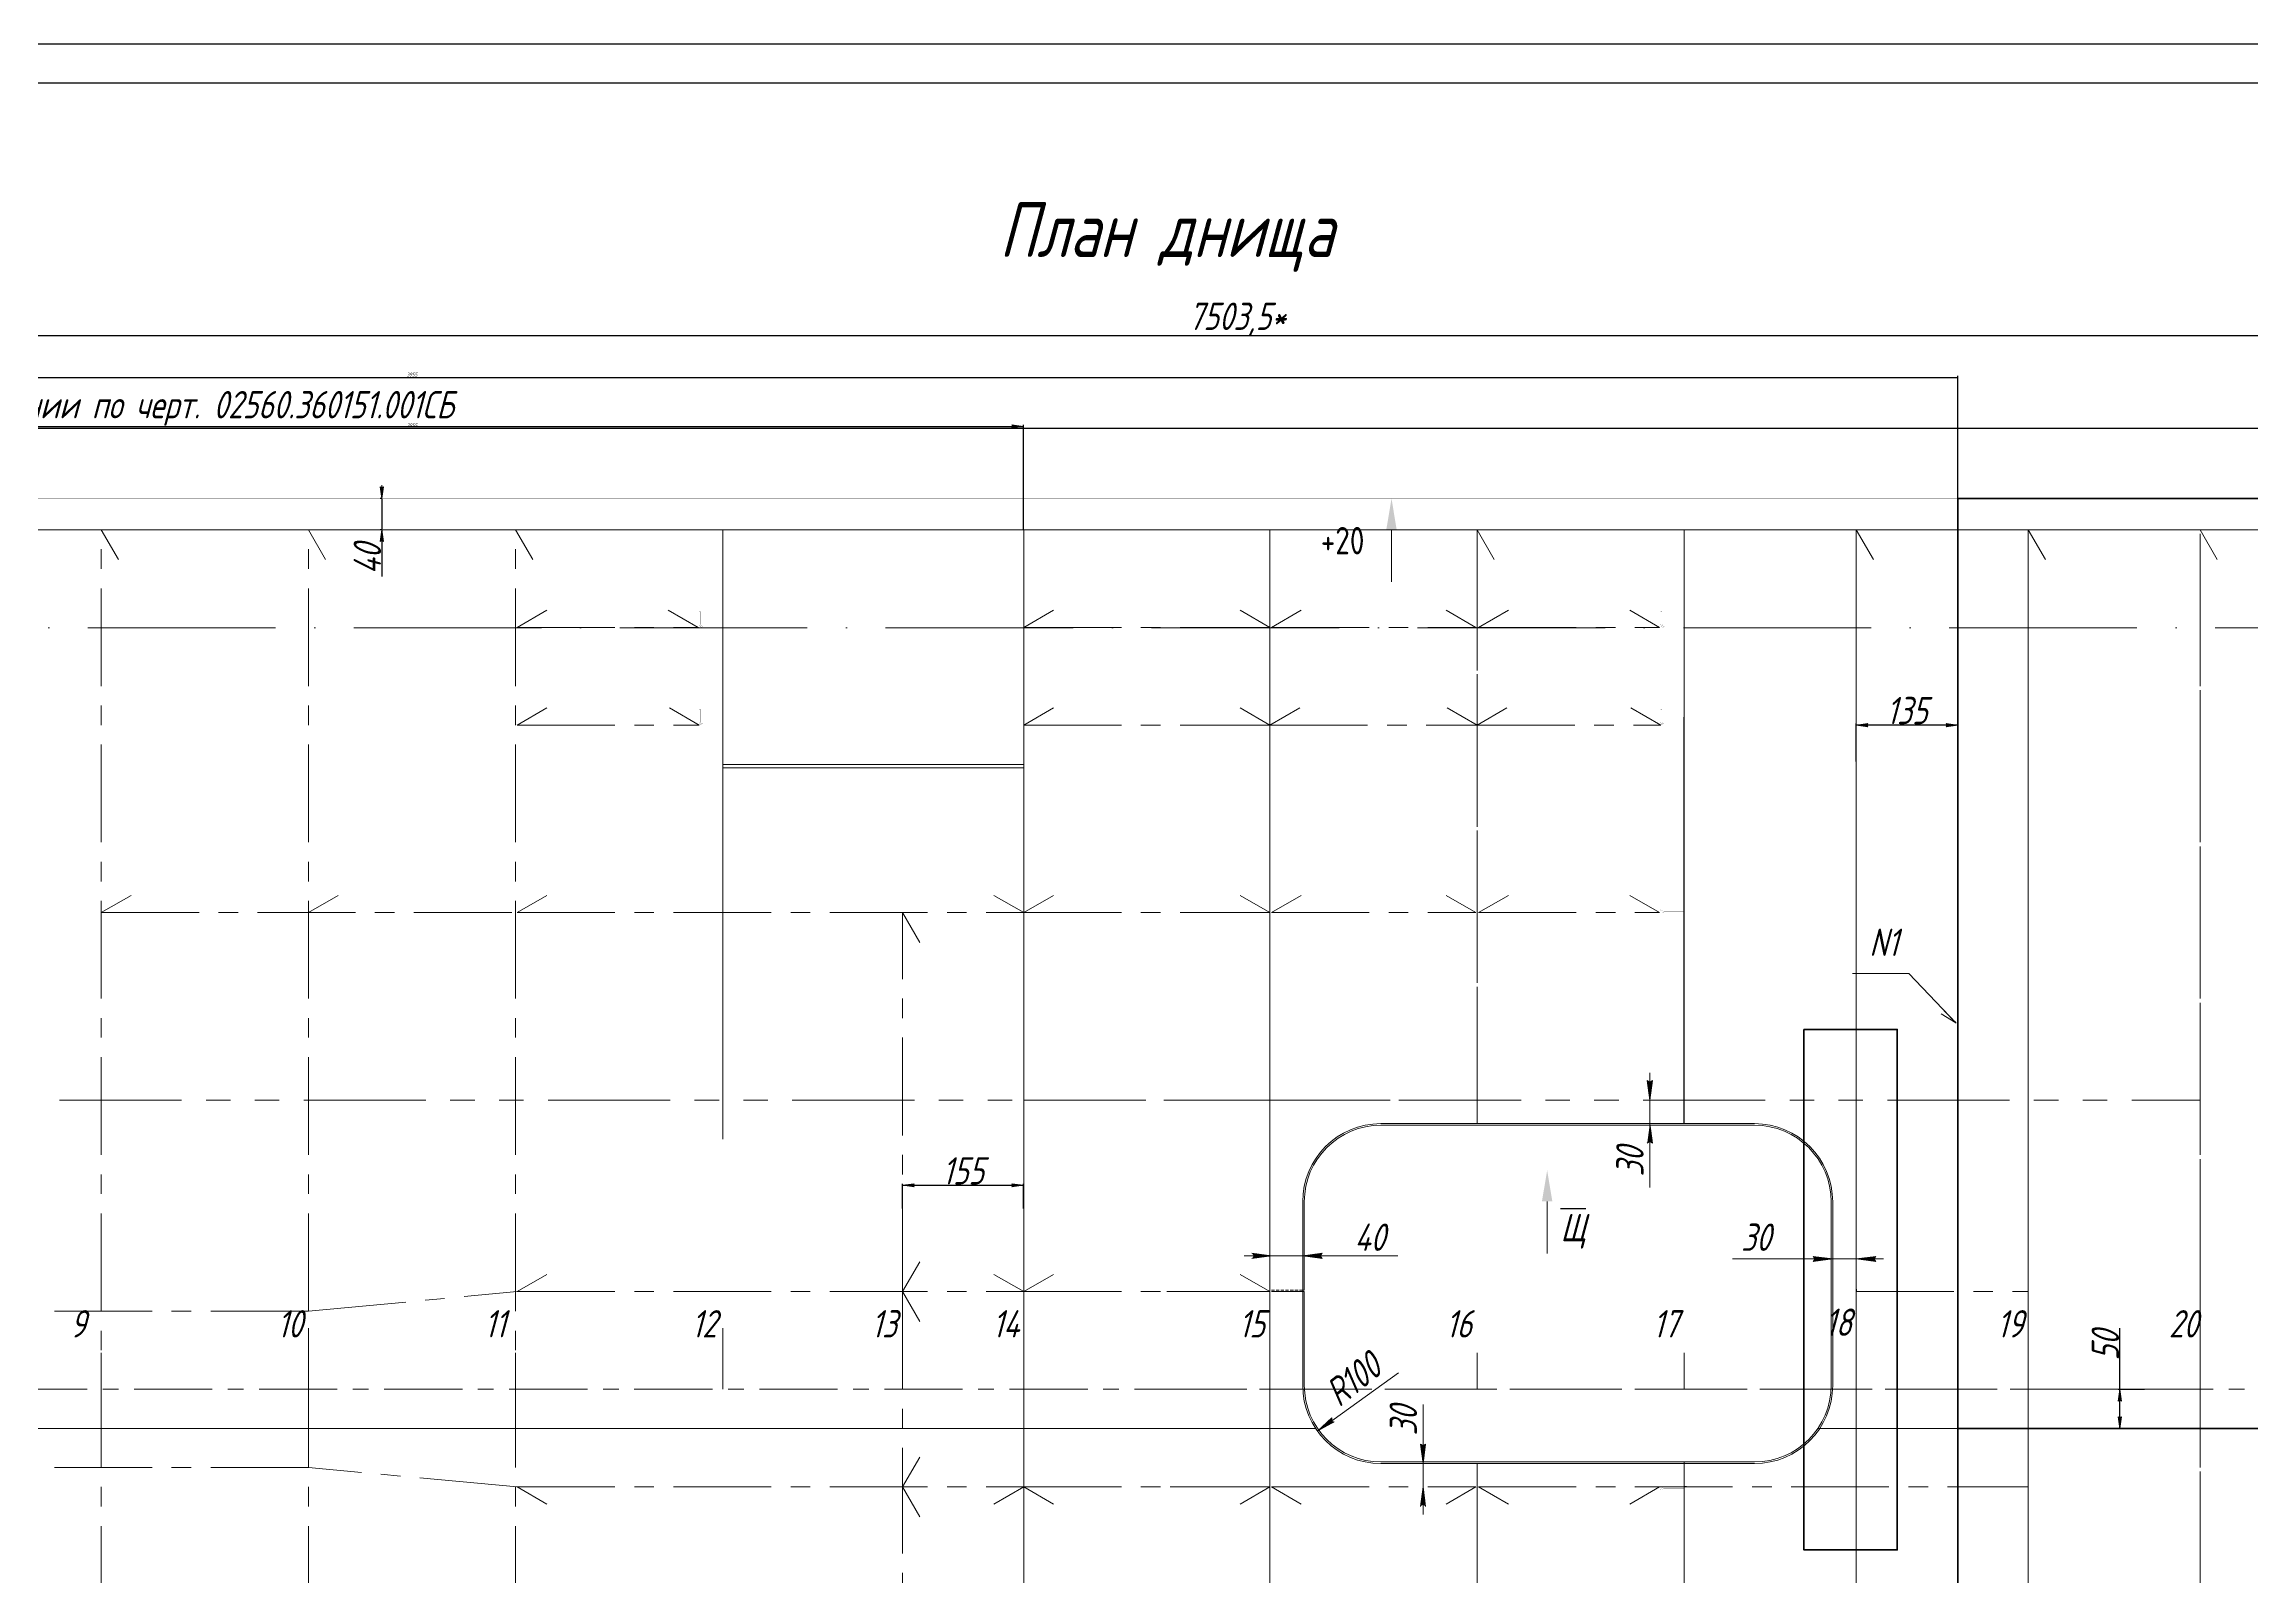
# Model space of a CAD drawing. Header units: millimetres. Extents: x 77380 to 135900, y -10260 to 17301.
# Drawn here: x 85086 to 87910, y 2113 to 4074 of the extents above; entities that cross this region are included whole.
import ezdxf

# ---------------------------------------------------------------- set-up
doc = ezdxf.new("R2010")
doc.units = ezdxf.units.MM
for name, pattern in [('K5LT32768', [0]), ('K5LT32776', [0]), ('K5LT32780', [0]), ('K5LT32781', [0]), ('K5LT32785', [200, 125, -25, 25, -25]), ('K5LT32791', [0]), ('K5LT32793', [340.2, 240, -50, 0.2, -50]), ('K5LT32805', [160, 100, -20, 20, -20]), ('K5LT32813', [312.5, 156.25, -31.25, 31.25, -31.25, 31.25, -31.25]), ('K5LT32814', [200, 125, -25, 25, -25]), ('K5LT32815', [312.5, 156.25, -31.25, 31.25, -31.25, 31.25, -31.25]), ('K5LT32831', [0]), ('K5LT32835', [0]), ('K5LT_DASHED', [6, 4, -2]), ('K5LT_THIN', [0])]:
    doc.linetypes.add(name, pattern=pattern)
doc.layers.add('4001', color=7, linetype='Continuous')
doc.styles.add('KDIMTEXTSTYLE', font='GOST_AU.SHX', dxfattribs={"width": 0.96, "oblique": 15, "height": 5})
doc.styles.add('KTEXTSTYLE', font='GOST_AU.SHX', dxfattribs={"width": 0.96, "height": 5})
doc.dimstyles.new('KDIMSTYLE (1.00)', dxfattribs={"dimtxt": 5, "dimasz": 1, "dimexe": 2, "dimexo": 0, "dimgap": 1, "dimtad": 1, "dimtxsty": 'KDIMTEXTSTYLE', "dimsah": 1, "dimcen": 0, "dimdle": 1, "dimadec": 0, "dimazin": 0, "dimtfac": 0.667, "dimtmove": 0, "dimatfit": 3, "dimfxl": 1, "dimtvp": 1, "dimtolj": 1, "dimtzin": 0, "dimarcsym": 0})

# ---------------------------------------------------------------- blocks, each defined once
blk = doc.blocks.new('KDIMARROW_01')
blk.add_hatch(color=0).paths.add_polyline_path([(0, 0), (-15, 2), (-13.5, 0), (-15, -2)])
at = {"color": 0, "linetype": 'K5LT_THIN', "lineweight": 18}
for p, q in [((-13.5, 0), (-15, 2)), ((-15, 2), (0, 0)), ((0, 0), (-15, -2)), ((-15, -2), (-13.5, 0))]:
    blk.add_line(p, q, dxfattribs=at)
at = {"layer": '4001', "color": 0, "linetype": 'K5LT_THIN', "lineweight": 18}
blk.add_line((0, 0), (-1, 0), dxfattribs=at)
blk = doc.blocks.new('D81')
at = {"color": 0, "lineweight": -2}
for p, q in [((86184.2, 2584.5), (86184.2, 2616)), ((86185.2, 2614), (86338.2, 2614)), ((86339.2, 2584.5), (86339.2, 2616))]:
    blk.add_line(p, q, dxfattribs=at)
at = {"layer": 'Defpoints', "color": 0, "lineweight": 100}
for p in [(86339.2, 2614), (86184.2, 2584.5), (86339.2, 2584.5)]:
    blk.add_point(p, dxfattribs=at)
at = {"color": 0, "lineweight": -2, "rotation": 180}
blk.add_blockref('KDIMARROW_01', (86184.2, 2614), dxfattribs=at)
at = {"color": 0, "lineweight": -2}
blk.add_blockref('KDIMARROW_01', (86339.2, 2614), dxfattribs=at)
at = {"color": 7, "insert": (86261.7, 2632.5), "char_height": 5, "attachment_point": 5, "style": 'KDIMTEXTSTYLE'}
blk.add_mtext('\\A1;\\H35.0;\\W0.965;\\Q15;\\H35.0;\\W0.965;\\Q15;\\Q15;155', dxfattribs=at)
blk = doc.blocks.new('D88')
at = {"color": 0, "lineweight": -2}
for p, q in [((82852.7, 3492.9), (82852.7, 3703.6)), ((82853.7, 3701.6), (90355.2, 3701.6)), ((90356.2, 3492.9), (90356.2, 3703.6))]:
    blk.add_line(p, q, dxfattribs=at)
at = {"layer": 'Defpoints', "color": 0, "lineweight": 100}
for p in [(90356.2, 3701.6), (82852.7, 3492.9), (90356.2, 3492.9)]:
    blk.add_point(p, dxfattribs=at)
at = {"color": 0, "lineweight": -2, "rotation": 180}
blk.add_blockref('KDIMARROW_01', (82852.7, 3701.6), dxfattribs=at)
at = {"color": 0, "lineweight": -2}
blk.add_blockref('KDIMARROW_01', (90356.2, 3701.6), dxfattribs=at)
at = {"color": 7, "insert": (86612.2, 3722), "char_height": 5, "attachment_point": 5, "style": 'KDIMTEXTSTYLE'}
blk.add_mtext('\\A1;\\H35.0;\\W0.965;\\Q15;\\Q15;7503,5*\\H35.0;\\W0.965;\\Q15;', dxfattribs=at)
blk = doc.blocks.new('KDIMARROW_02')
blk.add_hatch(color=0).paths.add_polyline_path([(13.5, 0), (15, 2), (0, 0), (15, -2)])
at = {"color": 0, "linetype": 'K5LT_THIN', "lineweight": 18}
for p, q in [((15, 2), (0, 0)), ((0, 0), (15, -2)), ((0, 0), (17, 0)), ((13.5, 0), (15, 2)), ((15, -2), (13.5, 0))]:
    blk.add_line(p, q, dxfattribs=at)
at = {"layer": '4001', "color": 0, "linetype": 'K5LT_THIN', "lineweight": 18}
blk.add_line((0, 0), (-1, 0), dxfattribs=at)
blk = doc.blocks.new('D120')
at = {"color": 0, "lineweight": -2}
for p, q in [((85518.1, 3492.9), (85516.1, 3492.9)), ((85518.1, 3491.9), (85518.1, 3453.9)), ((85518.1, 3452.9), (85516.1, 3452.9)), ((85518.1, 3452.9), (85518.1, 3392.9))]:
    blk.add_line(p, q, dxfattribs=at)
at = {"layer": 'Defpoints', "color": 0, "lineweight": 100}
for p in [(85518.1, 3492.9), (85518.1, 3452.9), (85518.1, 3452.9)]:
    blk.add_point(p, dxfattribs=at)
at = {"color": 0, "lineweight": -2}
for p, rotation in [((85518.1, 3492.9), 90), ((85518.1, 3452.9), 270)]:
    blk.add_blockref('KDIMARROW_02', p, dxfattribs=dict(at, rotation=rotation))
at = {"color": 7, "insert": (85499.6, 3415.3), "char_height": 5, "attachment_point": 5, "rotation": 90, "style": 'KDIMTEXTSTYLE'}
blk.add_mtext('\\A1;\\H35.0;\\W0.965;\\Q15;\\H35.0;\\W0.965;\\Q15;\\Q15;40', dxfattribs=at)
blk = doc.blocks.new('D133')
at = {"color": 0, "lineweight": -2}
for p, q in [((83854.2, 3452.9), (83854.2, 3587.2)), ((86339.2, 3452.9), (86339.2, 3587.2)), ((83855.2, 3585.2), (86338.2, 3585.2))]:
    blk.add_line(p, q, dxfattribs=at)
at = {"layer": 'Defpoints', "color": 0, "lineweight": 100}
for p in [(86339.2, 3585.2), (83854.2, 3452.9), (86339.2, 3452.9)]:
    blk.add_point(p, dxfattribs=at)
at = {"color": 0, "lineweight": -2, "rotation": 180}
blk.add_blockref('KDIMARROW_01', (83854.2, 3585.2), dxfattribs=at)
at = {"color": 0, "lineweight": -2}
blk.add_blockref('KDIMARROW_01', (86339.2, 3585.2), dxfattribs=at)
at = {"color": 7, "insert": (85106.2, 3608.2), "char_height": 5, "attachment_point": 5, "style": 'KDIMTEXTSTYLE'}
blk.add_mtext('\\A1;\\H35.0;\\W0.965;\\Q15;\\Q15;Набор в машинном отделении по черт. \\Q15;02560.360151.001СБ\\Q15;\\H35.0;\\W0.965;\\Q15;', dxfattribs=at)
blk = doc.blocks.new('D140')
at = {"color": 0, "lineweight": -2}
for p, q in [((87404.2, 3156.2), (87404.2, 3204.9)), ((87533.2, 3202.9), (87405.2, 3202.9)), ((87534.2, 3165.2), (87534.2, 3204.9))]:
    blk.add_line(p, q, dxfattribs=at)
at = {"layer": 'Defpoints', "color": 0, "lineweight": 100}
for p in [(87404.2, 3202.9), (87534.2, 3165.2), (87404.2, 3156.2)]:
    blk.add_point(p, dxfattribs=at)
at = {"color": 0, "lineweight": -2, "rotation": 180}
blk.add_blockref('KDIMARROW_01', (87404.2, 3202.9), dxfattribs=at)
at = {"color": 0, "lineweight": -2}
blk.add_blockref('KDIMARROW_01', (87534.2, 3202.9), dxfattribs=at)
at = {"color": 7, "insert": (87469.2, 3221.5), "char_height": 5, "attachment_point": 5, "style": 'KDIMTEXTSTYLE'}
blk.add_mtext('\\A1;\\H35.0;\\W0.965;\\Q15;\\Q15;\\H35.0;\\W0.965;\\Q15;\\H35.0;\\W0.965;\\Q15;\\Q15;135\\H35.0;\\W0.965;\\Q15;\\Q15;', dxfattribs=at)
blk = doc.blocks.new('D141')
at = {"color": 0, "lineweight": -2}
for p, q in [((87741.6, 2352.9), (87741.6, 2431.1)), ((87773.2, 2352.9), (87739.6, 2352.9)), ((87741.6, 2303.9), (87741.6, 2351.9)), ((87782.2, 2302.9), (87739.6, 2302.9))]:
    blk.add_line(p, q, dxfattribs=at)
at = {"layer": 'Defpoints', "color": 0, "lineweight": 100}
for p in [(87741.6, 2352.9), (87773.2, 2352.9), (87782.2, 2302.9)]:
    blk.add_point(p, dxfattribs=at)
at = {"color": 0, "lineweight": -2}
for p, rotation in [((87741.6, 2352.9), 90), ((87741.6, 2302.9), 270)]:
    blk.add_blockref('KDIMARROW_01', p, dxfattribs=dict(at, rotation=rotation))
at = {"color": 7, "insert": (87723, 2408.9), "char_height": 5, "attachment_point": 5, "rotation": 90, "style": 'KDIMTEXTSTYLE'}
blk.add_mtext('\\A1;\\H35.0;\\W0.965;\\Q15;\\Q15;\\H35.0;\\W0.965;\\Q15;50\\H35.0;\\W0.965;\\Q15;\\Q15;', dxfattribs=at)
blk = doc.blocks.new('U365')
blk.add_hatch(color=7).paths.add_polyline_path([(89388.3, 18082.9), (89375, 18082.9), (89381.7, 18122.9)])
at = {"color": 7, "linetype": 'K5LT32831', "lineweight": 9}
blk.add_line((89381.7, 18082.9), (89381.7, 18016.4), dxfattribs=at)
blk = doc.blocks.new('U410')
at = {"color": 7, "linetype": 'K5LT_THIN', "lineweight": 18}
for p, q in [((90043.3, 17514.9), (90103.9, 17451.7)), ((90103.9, 17451.7), (90101.2, 17454.6))]:
    blk.add_line(p, q, dxfattribs=at)
at = {"color": 7, "linetype": 'K5LT32835', "lineweight": 18}
for p, q in [((90102.3, 17454.3), (90102.3, 17454.3)), ((90101.9, 17453.9), (90101.9, 17453.8)), ((90102.5, 17453.9), (90101.9, 17453.9)), ((90101.9, 17453.8), (90101.9, 17453.8)), ((90102.6, 17453.8), (90101.9, 17453.8)), ((90102, 17454), (90102, 17453.7)), ((90102.1, 17454), (90102, 17453.7)), ((90102.5, 17454), (90102, 17454)), ((90102.5, 17453.9), (90102, 17453.9)), ((90102.6, 17453.7), (90102, 17453.8)), ((90102.7, 17453.7), (90102, 17453.7)), ((90102.1, 17454.1), (90102.1, 17453.6)), ((90102.4, 17454.1), (90102.1, 17454.1)), ((90102.7, 17453.6), (90102.1, 17453.6)), ((90102.8, 17453.5), (90102.1, 17453.6)), ((90102.2, 17454.2), (90102.2, 17453.5)), ((90102.3, 17454.2), (90102.2, 17453.5)), ((90102.3, 17454.2), (90102.2, 17454.2)), ((90102.4, 17454.1), (90102.2, 17454.1)), ((90102.8, 17453.5), (90102.2, 17453.5)), ((90102.3, 17454.2), (90102.3, 17453.4)), ((90102.8, 17453.4), (90102.3, 17453.4)), ((90102.9, 17453.4), (90102.3, 17453.4)), ((90102.4, 17454.1), (90102.4, 17453.3)), ((90102.4, 17454), (90102.4, 17453.3)), ((90102.9, 17453.3), (90102.4, 17453.3)), ((90102.5, 17453.9), (90102.5, 17453.2)), ((90102.6, 17453.8), (90102.5, 17453.1)), ((90103, 17453.2), (90102.5, 17453.2)), ((90103, 17453.2), (90102.5, 17453.2)), ((90102.6, 17453.7), (90102.6, 17453.1)), ((90103, 17453.1), (90102.6, 17453.1)), ((90103.1, 17453), (90102.6, 17453)), ((90102.7, 17453.7), (90102.7, 17453)), ((90102.7, 17453.6), (90102.7, 17452.9)), ((90103.1, 17453), (90102.7, 17453)), ((90102.8, 17453.5), (90102.8, 17452.9)), ((90103.2, 17452.9), (90102.8, 17452.9)), ((90103.2, 17452.8), (90102.8, 17452.8)), ((90102.9, 17453.4), (90102.9, 17452.8)), ((90102.9, 17453.3), (90102.9, 17452.7)), ((90103.2, 17452.8), (90102.9, 17452.8)), ((90103.3, 17452.7), (90102.9, 17452.7)), ((90103, 17453.2), (90103, 17452.7)), ((90103.1, 17453.1), (90103, 17452.6)), ((90103.3, 17452.6), (90103, 17452.6)), ((90103.1, 17453), (90103.1, 17452.5)), ((90103.4, 17452.6), (90103.1, 17452.6)), ((90103.4, 17452.5), (90103.1, 17452.5)), ((90103.2, 17452.9), (90103.2, 17452.5)), ((90103.2, 17452.8), (90103.2, 17452.4)), ((90103.4, 17452.4), (90103.2, 17452.5)), ((90103.3, 17452.7), (90103.3, 17452.4)), ((90103.5, 17452.4), (90103.3, 17452.4)), ((90103.5, 17452.3), (90103.3, 17452.3)), ((90103.4, 17452.6), (90103.4, 17452.3)), ((90103.4, 17452.5), (90103.4, 17452.2)), ((90103.6, 17452.3), (90103.4, 17452.3)), ((90103.6, 17452.2), (90103.4, 17452.2)), ((90103.5, 17452.4), (90103.5, 17452.2)), ((90103.5, 17452.3), (90103.5, 17452.1)), ((90103.7, 17452.1), (90103.5, 17452.1)), ((90103.6, 17452.2), (90103.6, 17452)), ((90103.7, 17452.1), (90103.6, 17452.1)), ((90103.7, 17452), (90103.6, 17452)), ((90103.7, 17452.1), (90103.7, 17452)), ((90103.7, 17452), (90103.7, 17451.9)), ((90103.8, 17451.9), (90103.7, 17451.9)), ((90103.8, 17451.9), (90103.8, 17451.8)), ((90103.8, 17451.9), (90103.8, 17451.9)), ((90103.9, 17451.8), (90103.8, 17451.8)), ((90103.9, 17451.8), (90103.9, 17451.8)), ((90103.9, 17451.7), (90103.9, 17451.7)), ((90103.9, 17451.7), (90103.9, 17451.7))]:
    blk.add_line(p, q, dxfattribs=at)
at = {"color": 7, "linetype": 'K5LT32835', "const_width": 0.18}
blk.add_lwpolyline([(90101.9, 17453.8), (90103.9, 17451.7), (90102.3, 17454.3)], close=True, dxfattribs=at)
blk = doc.blocks.new('U425')
at = {"layer": '4001', "color": 7, "linetype": 'K5LT_THIN', "lineweight": 18}
for q in [(90084.8, 17463.3), (90088.9, 17467.4)]:
    blk.add_line((90103.7, 17451.9), q, dxfattribs=at)
blk = doc.blocks.new('*D562')
at = {"color": 0, "lineweight": -2}
for p, q in [((87741.6, 2352.9), (87741.6, 2431.1)), ((87773.2, 2352.9), (87739.6, 2352.9)), ((87741.6, 2303.9), (87741.6, 2351.9)), ((87782.2, 2302.9), (87739.6, 2302.9))]:
    blk.add_line(p, q, dxfattribs=at)
at = {"layer": 'Defpoints', "color": 0, "lineweight": 100}
for p in [(87741.6, 2352.9), (87773.2, 2352.9), (87782.2, 2302.9)]:
    blk.add_point(p, dxfattribs=at)
at = {"color": 0, "lineweight": -2}
for p, rotation in [((87741.6, 2352.9), 90), ((87741.6, 2302.9), 270)]:
    blk.add_blockref('KDIMARROW_01', p, dxfattribs=dict(at, rotation=rotation))
at = {"color": 7, "insert": (87723, 2408.9), "char_height": 5, "attachment_point": 5, "rotation": 90, "style": 'KDIMTEXTSTYLE'}
blk.add_mtext('\\A1;\\H35.0;\\W0.965;\\Q15;\\Q15;\\H35.0;\\W0.965;\\Q15;50\\H35.0;\\W0.965;\\Q15;\\Q15;', dxfattribs=at)
blk = doc.blocks.new('*D576')
at = {"color": 0, "lineweight": -2}
for p, q in [((87534.2, 3492.9), (87534.2, 3584.9)), ((87535.2, 3582.9), (89503.2, 3582.9)), ((89504.2, 3492.9), (89504.2, 3584.9))]:
    blk.add_line(p, q, dxfattribs=at)
at = {"color": 0, "lineweight": 100}
for points in [[(87535.2, 3583.1), (87535.2, 3582.8), (87534.2, 3582.9)], [(89503.2, 3583.1), (89503.2, 3582.8), (89504.2, 3582.9)]]:
    blk.add_solid(points, dxfattribs=at)
at = {"layer": 'Defpoints', "color": 0, "lineweight": 100}
for p in [(89504.2, 3582.9), (87534.2, 3492.9), (89504.2, 3492.9)]:
    blk.add_point(p, dxfattribs=at)
at = {"color": 0, "insert": (88519.2, 3586.5), "char_height": 5, "attachment_point": 5, "style": 'KDIMTEXTSTYLE'}
blk.add_mtext('\\A1;1970', dxfattribs=at)
blk = doc.blocks.new('*D577')
at = {"color": 0, "lineweight": -2}
for p, q in [((83579.2, 3492.9), (83579.2, 3649.9)), ((83580.2, 3647.9), (87533.2, 3647.9)), ((87534.2, 3492.9), (87534.2, 3649.9))]:
    blk.add_line(p, q, dxfattribs=at)
at = {"color": 0, "lineweight": 100}
for points in [[(83580.2, 3648), (83580.2, 3647.7), (83579.2, 3647.9)], [(87533.2, 3648), (87533.2, 3647.7), (87534.2, 3647.9)]]:
    blk.add_solid(points, dxfattribs=at)
at = {"layer": 'Defpoints', "color": 0, "lineweight": 100}
for p in [(87534.2, 3647.9), (83579.2, 3492.9), (87534.2, 3492.9)]:
    blk.add_point(p, dxfattribs=at)
at = {"color": 0, "insert": (85556.7, 3651.4), "char_height": 5, "attachment_point": 5, "style": 'KDIMTEXTSTYLE'}
blk.add_mtext('\\A1;3955', dxfattribs=at)
blk = doc.blocks.new('*D578')
at = {"color": 0, "lineweight": -2}
for p, q in [((83579.2, 3492.9), (83579.2, 3584.9)), ((83580.2, 3582.9), (87533.2, 3582.9)), ((87534.2, 3492.9), (87534.2, 3584.9))]:
    blk.add_line(p, q, dxfattribs=at)
at = {"color": 0, "lineweight": 100}
for points in [[(83580.2, 3583.1), (83580.2, 3582.8), (83579.2, 3582.9)], [(87533.2, 3583.1), (87533.2, 3582.8), (87534.2, 3582.9)]]:
    blk.add_solid(points, dxfattribs=at)
at = {"layer": 'Defpoints', "color": 0, "lineweight": 100}
for p in [(87534.2, 3582.9), (83579.2, 3492.9), (87534.2, 3492.9)]:
    blk.add_point(p, dxfattribs=at)
at = {"color": 0, "insert": (85556.7, 3586.5), "char_height": 5, "attachment_point": 5, "style": 'KDIMTEXTSTYLE'}
blk.add_mtext('\\A1;3955', dxfattribs=at)

msp = doc.modelspace()

# ---------------------------------------------------------------- hatches: boundary and pattern name
for points in [[(87140.278, 2722.967), (87143.569, 2747.967), (87140.278, 2745.467), (87136.987, 2747.967)], [(87143.569, 2667.967), (87140.278, 2692.967), (87136.987, 2667.967), (87140.278, 2670.467)], [(86656.231, 2523.672), (86631.231, 2526.964), (86633.731, 2523.672), (86631.231, 2520.381)], [(86656.231, 2523.672), (86631.231, 2526.964), (86633.731, 2523.672), (86631.231, 2520.381)], [(86718.731, 2523.672), (86721.231, 2526.964), (86696.231, 2523.672), (86721.231, 2520.381)], [(87374.231, 2519.734), (87349.231, 2523.025), (87351.731, 2519.734), (87349.231, 2516.443)], [(87374.231, 2519.734), (87349.231, 2523.025), (87351.731, 2519.734), (87349.231, 2516.443)], [(87426.731, 2519.734), (87429.231, 2523.025), (87404.231, 2519.734), (87429.231, 2516.443)], [(86715.29, 2299.212), (86737.458, 2311.23), (86733.502, 2312.426), (86733.593, 2316.558)], [(86850.107, 2257.937), (86853.398, 2282.937), (86850.107, 2280.437), (86846.815, 2282.937)], [(86850.107, 2257.937), (86853.398, 2282.937), (86850.107, 2280.437), (86846.815, 2282.937)], [(86853.398, 2202.937), (86850.107, 2227.937), (86846.815, 2202.937), (86850.107, 2205.437)]]:
    msp.add_hatch(color=7).paths.add_polyline_path(points)

# ---------------------------------------------------------------- linework, layer by layer
for p, q in [((93850.299, 4074.348), (81240.299, 4074.348)), ((87184.231, 2692.937), (87184.231, 3213.181)), ((87404.231, 2480.937), (87404.231, 2477.937)), ((87187.231, 2227.937), (87184.231, 2227.937))]:
    msp.add_line(p, q)
at = {"color": 7, "linetype": 'K5LT32780'}
for p, q in [((93850.299, 4074.348), (85440.299, 4074.348)), ((93800.299, 4024.348), (81440.299, 4024.348))]:
    msp.add_line(p, q, dxfattribs=at)
at = {"color": 7, "linetype": 'K5LT_THIN', "lineweight": 18}
for p, q in [((87534.232, 3492.937), (87534.232, 1212.937)), ((87534.232, 3085.513), (87534.232, 1536.027)), ((87140.278, 2745.467), (87136.987, 2747.967)), ((87136.987, 2747.967), (87140.278, 2722.967)), ((87140.278, 2722.967), (87140.278, 2757.967)), ((87140.278, 2722.967), (87143.569, 2747.967)), ((87143.569, 2747.967), (87140.278, 2745.467)), ((87140.278, 2692.967), (87140.278, 2722.967)), ((87184.231, 2692.967), (87184.231, 2722.967)), ((86919.231, 2692.937), (86796.231, 2692.937)), ((86919.231, 2692.937), (86796.231, 2692.937)), ((86919.231, 2690.937), (86796.231, 2690.937)), ((86919.231, 2692.937), (86922.231, 2692.937)), ((87184.231, 2690.937), (86919.231, 2690.937)), ((87184.231, 2692.937), (86922.231, 2692.937)), ((86922.231, 2692.937), (87184.231, 2692.937)), ((87143.569, 2667.967), (87140.278, 2692.967)), ((87140.278, 2692.967), (87140.278, 2657.967)), ((87140.278, 2692.967), (87140.278, 2670.167)), ((87274.231, 2692.937), (87184.231, 2692.937)), ((87184.231, 2692.937), (87274.231, 2692.937)), ((87274.231, 2690.937), (87184.231, 2690.937)), ((87136.987, 2667.967), (87140.278, 2670.467)), ((87140.278, 2670.467), (87143.569, 2667.967)), ((87140.278, 2670.167), (87140.278, 2611.302)), ((86696.231, 2592.937), (86696.231, 2357.937)), ((86696.231, 2592.937), (86696.231, 2479.937)), ((86698.231, 2592.937), (86698.231, 2479.937)), ((87372.231, 2477.937), (87372.231, 2592.937)), ((87374.231, 2592.937), (87374.231, 2357.937)), ((87374.231, 2497.937), (87374.231, 2592.937)), ((86656.231, 2523.672), (86621.231, 2523.672)), ((86656.231, 2523.672), (86621.231, 2523.672)), ((86656.231, 2523.672), (86631.231, 2526.964)), ((86656.231, 2523.672), (86631.231, 2526.964)), ((86631.231, 2520.381), (86656.231, 2523.672)), ((86631.231, 2520.381), (86656.231, 2523.672)), ((86656.231, 2523.672), (86696.231, 2523.672)), ((86721.231, 2526.964), (86696.231, 2523.672)), ((86696.231, 2523.672), (86721.231, 2520.381)), ((86696.231, 2523.672), (86731.231, 2523.672)), ((86696.231, 2523.672), (86757.031, 2523.672)), ((86718.731, 2523.672), (86721.231, 2526.964)), ((86721.231, 2520.381), (86718.731, 2523.672)), ((86757.031, 2523.672), (86817.881, 2523.672)), ((87304.931, 2519.734), (87246.066, 2519.734)), ((87304.931, 2519.734), (87246.066, 2519.734)), ((87374.231, 2519.734), (87304.931, 2519.734)), ((87374.231, 2519.734), (87304.931, 2519.734)), ((87374.231, 2519.734), (87339.231, 2519.734)), ((87374.231, 2519.734), (87339.231, 2519.734)), ((87374.231, 2519.734), (87349.231, 2523.025)), ((87349.231, 2523.025), (87351.731, 2519.734)), ((87374.231, 2519.734), (87349.231, 2523.025)), ((87349.231, 2523.025), (87351.731, 2519.734)), ((87351.731, 2519.734), (87349.231, 2516.443)), ((87349.231, 2516.443), (87374.231, 2519.734)), ((87351.731, 2519.734), (87349.231, 2516.443)), ((87349.231, 2516.443), (87374.231, 2519.734)), ((87404.231, 2519.734), (87374.231, 2519.734)), ((87429.231, 2523.025), (87404.231, 2519.734)), ((87404.231, 2519.734), (87429.231, 2516.443)), ((87404.231, 2519.734), (87439.231, 2519.734)), ((87426.731, 2519.734), (87429.231, 2523.025)), ((87429.231, 2516.443), (87426.731, 2519.734)), ((87374.231, 2477.937), (87374.231, 2497.937)), ((87374.231, 2480.937), (87374.231, 2497.937)), ((86656.231, 2477.937), (86696.231, 2477.937)), ((86687.231, 2477.937), (86656.231, 2477.937)), ((86656.231, 2477.937), (86696.231, 2477.937)), ((86696.231, 2480.937), (86696.231, 2477.937)), ((86696.231, 2477.937), (86696.231, 2479.937)), ((86698.231, 2479.937), (86696.231, 2479.937)), ((86696.231, 2477.937), (86698.231, 2477.937)), ((86696.231, 2477.937), (86696.231, 2357.937)), ((86696.231, 2477.937), (86696.231, 2427.51)), ((86698.231, 2477.937), (86698.231, 2357.937)), ((87372.231, 2357.937), (87372.231, 2477.937)), ((87374.231, 2357.937), (87374.231, 2477.937)), ((87374.231, 2477.937), (87374.231, 2390.496)), ((86818.65, 2374.203), (86715.29, 2299.212)), ((86715.29, 2299.212), (86733.593, 2316.558)), ((86733.593, 2316.558), (86733.502, 2312.426)), ((86850.107, 2274.737), (86850.107, 2333.603)), ((86850.107, 2274.737), (86850.107, 2333.603)), ((83579.231, 2302.937), (86712.715, 2302.937)), ((86525.452, 2302.937), (86712.715, 2302.937)), ((86850.107, 2257.937), (86850.107, 2292.937)), ((86850.107, 2257.937), (86850.107, 2292.937)), ((87355.342, 2302.937), (87534.232, 2302.937)), ((87357.748, 2302.937), (87534.232, 2302.937)), ((87534.232, 2302.937), (89504.232, 2302.937)), ((87534.232, 2302.937), (87844.232, 2302.937)), ((86796.231, 2259.937), (86919.231, 2259.937)), ((86850.107, 2280.437), (86846.815, 2282.937)), ((86846.815, 2282.937), (86850.107, 2257.937)), ((86846.815, 2282.937), (86850.107, 2257.937)), ((86850.107, 2257.937), (86853.398, 2282.937)), ((86853.398, 2282.937), (86850.107, 2280.437)), ((86850.107, 2257.937), (86853.398, 2282.937)), ((86919.231, 2259.937), (87184.231, 2259.937)), ((87184.231, 2259.937), (87274.231, 2259.937)), ((86796.231, 2257.937), (86919.231, 2257.937)), ((86796.231, 2257.937), (86919.231, 2257.937)), ((86850.107, 2227.937), (86850.107, 2257.937)), ((86919.231, 2257.937), (86881.38, 2257.937)), ((87274.231, 2257.937), (86919.231, 2257.937)), ((86919.231, 2257.937), (86939.231, 2257.937)), ((86922.231, 2257.937), (86939.231, 2257.937)), ((86939.231, 2257.937), (87184.231, 2257.937)), ((87184.231, 2257.937), (87204.231, 2257.937)), ((87187.231, 2257.937), (87204.231, 2257.937)), ((87204.231, 2257.937), (87274.231, 2257.937)), ((86850.107, 2227.937), (86846.815, 2202.937)), ((86853.398, 2202.937), (86850.107, 2227.937)), ((86850.107, 2227.937), (86850.107, 2192.937))]:
    msp.add_line(p, q, dxfattribs=at)
at = {"color": 6, "linetype": 'K5LT32776', "lineweight": 18, "true_color": 0xff00ff}
for p, q in [((82854.231, 3452.937), (90354.232, 3452.937)), ((85954.231, 2672.937), (85954.231, 3452.937)), ((86339.231, 1252.937), (86339.231, 3452.937)), ((86654.231, 3452.937), (86654.231, 1252.937)), ((87184.231, 3452.937), (87184.231, 2692.937)), ((86339.231, 3152.677), (85955.231, 3152.677)), ((85955.231, 3148.037), (86339.231, 3148.037)), ((86654.231, 3113.145), (86654.231, 1574.132)), ((87184.231, 3096.503), (87184.231, 2722.937)), ((87184.231, 2259.937), (87184.231, 1551.183)), ((87184.231, 2259.937), (87184.231, 1252.937))]:
    msp.add_line(p, q, dxfattribs=at)
at = {"color": 8, "linetype": 'K5LT32814', "lineweight": 18, "true_color": 0x808080}
for p, q in [((85159.232, 1252.937), (85159.232, 3452.937)), ((85181.247, 3414.776), (85159.232, 3452.937)), ((85424.231, 1252.937), (85424.231, 3452.937)), ((85446.247, 3414.776), (85424.231, 3452.937)), ((85689.231, 1252.937), (85689.231, 3452.937)), ((85711.247, 3414.776), (85689.231, 3452.937)), ((85729.392, 3349.953), (85691.232, 3327.937)), ((85884.571, 3349.953), (85922.731, 3327.937)), ((85691.232, 3327.937), (85922.731, 3327.937)), ((85729.392, 3224.953), (85691.232, 3202.937)), ((85886.071, 3224.953), (85924.231, 3202.937)), ((85691.232, 3202.937), (85924.231, 3202.937)), ((85197.392, 2984.953), (85159.232, 2962.937)), ((85462.392, 2984.953), (85424.231, 2962.937)), ((85729.392, 2984.953), (85691.232, 2962.937)), ((86301.071, 2984.953), (86339.231, 2962.937)), ((85159.232, 2962.937), (85807.232, 2962.937)), ((85691.232, 2962.937), (86339.231, 2962.937)), ((86206.247, 2924.776), (86184.232, 2962.937)), ((86184.232, 2477.937), (86184.232, 2962.937)), ((86206.247, 2516.098), (86184.232, 2477.937)), ((85729.392, 2499.953), (85691.232, 2477.937)), ((86301.071, 2499.953), (86339.231, 2477.937)), ((85424.231, 2452.937), (85691.232, 2477.937)), ((85691.232, 2477.937), (86339.231, 2477.937)), ((86206.247, 2439.776), (86184.232, 2477.937)), ((86184.232, 2477.937), (86184.232, 2227.937)), ((84099.231, 2452.937), (85424.231, 2452.937)), ((86206.247, 2266.098), (86184.232, 2227.937)), ((85424.231, 2252.937), (84099.231, 2252.937)), ((85691.232, 2227.937), (85424.231, 2252.937)), ((85729.392, 2205.921), (85691.232, 2227.937)), ((85691.232, 2227.937), (86339.231, 2227.937)), ((86184.232, 1742.937), (86184.232, 2227.937)), ((86206.247, 2189.776), (86184.232, 2227.937)), ((86301.071, 2205.921), (86339.231, 2227.937))]:
    msp.add_line(p, q, dxfattribs=at)
at = {"color": 1, "linetype": 'K5LT32785', "lineweight": 18, "true_color": 0xff0000}
for p, q in [((86919.231, 2692.937), (86919.232, 3452.937)), ((86941.247, 3414.776), (86919.232, 3452.937)), ((86919.232, 2722.937), (86919.232, 3452.937)), ((87404.232, 1252.937), (87404.232, 3452.937)), ((87426.247, 3414.776), (87404.232, 3452.937)), ((87404.232, 1541.656), (87404.232, 3452.937)), ((87624.232, 1252.937), (87624.232, 3452.937)), ((87646.247, 3414.776), (87624.232, 3452.937)), ((87624.232, 1532.13), (87624.232, 3452.937)), ((87844.232, 1252.937), (87844.232, 3452.937)), ((87866.247, 3414.776), (87844.232, 3452.937)), ((87844.232, 1522.604), (87844.232, 3452.937)), ((86377.392, 3349.953), (86339.232, 3327.937)), ((86616.071, 3349.953), (86654.231, 3327.937)), ((86694.392, 3349.953), (86656.231, 3327.937)), ((86879.571, 3349.953), (86917.732, 3327.937)), ((86959.392, 3349.953), (86921.231, 3327.937)), ((87114.571, 3349.953), (87152.731, 3327.937)), ((86339.232, 3327.937), (86654.231, 3327.937)), ((86656.231, 3327.937), (86917.732, 3327.937)), ((86921.231, 3327.937), (87152.731, 3327.937)), ((86377.392, 3224.953), (86339.232, 3202.937)), ((86616.071, 3224.953), (86654.231, 3202.937)), ((86692.392, 3224.953), (86654.231, 3202.937)), ((86881.071, 3224.953), (86919.231, 3202.937)), ((86957.392, 3224.953), (86919.231, 3202.937)), ((87116.07, 3224.953), (87154.231, 3202.937)), ((86339.232, 3202.937), (86654.231, 3202.937)), ((86654.231, 3202.937), (86919.231, 3202.937)), ((86919.231, 3202.937), (87154.231, 3202.937)), ((86377.392, 2984.953), (86339.231, 2962.937)), ((86616.071, 2984.953), (86654.231, 2962.937)), ((86694.392, 2984.953), (86656.231, 2962.937)), ((86879.571, 2984.953), (86917.732, 2962.937)), ((86959.392, 2984.953), (86921.231, 2962.937)), ((87114.571, 2984.953), (87152.731, 2962.937)), ((86339.231, 2962.937), (86654.231, 2962.937)), ((86656.231, 2962.937), (86917.732, 2962.937)), ((86921.231, 2962.937), (87152.731, 2962.937)), ((86377.392, 2499.953), (86339.231, 2477.937)), ((86616.071, 2499.953), (86654.231, 2477.937)), ((86616.071, 2499.953), (86654.231, 2477.937)), ((86339.231, 2477.937), (86654.231, 2477.937)), ((86522.517, 2477.937), (86654.231, 2477.937)), ((86656.231, 2477.937), (86696.231, 2477.937)), ((87404.231, 2477.937), (87624.232, 2477.937)), ((86919.232, 1252.937), (86919.231, 2257.937)), ((86919.232, 1562.657), (86919.231, 2257.937)), ((86339.231, 2227.937), (86654.231, 2227.937)), ((86377.392, 2205.921), (86339.231, 2227.937)), ((86526.709, 2227.937), (86654.231, 2227.937)), ((86616.071, 2205.921), (86654.231, 2227.937)), ((86616.071, 2205.921), (86654.231, 2227.937)), ((86656.231, 2227.937), (86917.732, 2227.937)), ((86694.392, 2205.921), (86656.231, 2227.937)), ((86656.231, 2227.937), (86917.732, 2227.937)), ((86694.392, 2205.921), (86656.231, 2227.937)), ((86879.571, 2205.921), (86917.732, 2227.937)), ((86879.571, 2205.921), (86917.732, 2227.937)), ((86921.231, 2227.937), (87152.731, 2227.937)), ((86959.392, 2205.921), (86921.231, 2227.937)), ((86921.231, 2227.937), (87624.232, 2227.937)), ((86959.392, 2205.921), (86921.231, 2227.937)), ((87114.571, 2205.921), (87152.731, 2227.937)), ((87114.571, 2205.921), (87152.731, 2227.937))]:
    msp.add_line(p, q, dxfattribs=at)
at = {"color": 8, "linetype": 'K5LT32793', "lineweight": 18, "true_color": 0x808080}
msp.add_line((89124.231, 3327.437), (83589.231, 3327.437), dxfattribs=at)
at = {"color": 7, "linetype": 'K5LT32780', "lineweight": 18}
msp.add_line((87471.423, 2884.843), (87399.742, 2884.843), dxfattribs=at)
at = {"color": 8, "linetype": 'K5LT32813', "lineweight": 18, "true_color": 0x808080}
msp.add_line((83855.731, 2722.937), (86339.231, 2722.937), dxfattribs=at)
at = {"color": 5, "linetype": 'K5LT32815', "lineweight": 18, "true_color": 0x0000ff}
for p, q in [((86339.231, 2722.937), (86819.231, 2722.937)), ((86518.41, 2722.937), (86819.231, 2722.937)), ((86819.231, 2722.937), (87844.232, 2722.937))]:
    msp.add_line(p, q, dxfattribs=at)
at = {"color": 7, "linetype": 'K5LT_DASHED', "lineweight": 18}
msp.add_line((86656.231, 2479.937), (86696.231, 2479.937), dxfattribs=at)
msp.add_line((86656.231, 2479.937), (86696.231, 2479.937), dxfattribs=at)
at = {"color": 1, "linetype": 'K5LT32781', "lineweight": 0, "true_color": 0xff0000}
for p, q in [((85424.231, 2352.937), (85424.231, 2431.062)), ((85954.231, 2352.937), (85954.231, 2431.062)), ((86339.231, 2352.937), (86339.231, 2431.062)), ((87404.231, 2352.937), (87404.231, 2431.062)), ((87404.231, 2352.937), (87404.231, 2431.062)), ((87844.231, 2352.937), (87844.231, 2431.062)), ((87844.231, 2352.937), (87844.231, 2431.062)), ((85159.231, 2352.937), (85159.231, 2399.812)), ((85689.231, 2352.937), (85689.231, 2399.812)), ((86184.231, 2352.937), (86184.231, 2399.812)), ((86654.231, 2352.937), (86654.231, 2399.812)), ((86654.231, 2352.937), (86654.231, 2399.812)), ((86919.232, 2352.937), (86919.232, 2399.812)), ((87184.231, 2352.937), (87184.231, 2399.812)), ((87184.231, 2352.937), (87184.231, 2399.812)), ((87624.231, 2352.937), (87624.231, 2399.812)), ((87624.231, 2352.937), (87624.231, 2399.812))]:
    msp.add_line(p, q, dxfattribs=at)
at = {"color": 1, "linetype": 'K5LT32805', "lineweight": 18, "true_color": 0xff0000}
for p, q in [((82801.131, 2352.937), (90621.428, 2352.937)), ((86524.613, 2352.937), (87844.232, 2352.937))]:
    msp.add_line(p, q, dxfattribs=at)
at = {"color": 3, "linetype": 'K5LT32768', "true_color": 0x00ff00, "const_width": 0.18}
msp.add_lwpolyline([(82854.231, 3492.937), (90354.232, 3492.937), (90354.232, 1212.937), (82854.231, 1212.937)], close=True, dxfattribs=at)
at = {"color": 2, "lineweight": 100}
for points in [[(87534.232, 3492.937), (89504.232, 3492.937), (89504.232, 2302.937), (87534.232, 2302.937)], [(87337.299, 2813.48), (87456.894, 2813.48), (87456.894, 2147.463), (87337.299, 2147.463)], [(87534.232, 2302.937), (89504.232, 2302.937), (89504.232, 1212.937), (87534.232, 1212.937)]]:
    msp.add_lwpolyline(points, close=True, dxfattribs=at)
at = {"color": 7, "linetype": 'K5LT32791', "const_width": 0.18}
for points in [[(85954.231, 3329.437), (85954.231, 3327.937), (85928.731, 3327.937, -0.41421356), (85924.231, 3332.437), (85924.231, 3347.937), (85925.731, 3347.937), (85925.731, 3332.437, 0.41421356), (85928.731, 3329.437)], [(87184.231, 3329.437), (87184.231, 3327.937), (87158.731, 3327.937, -0.41421356), (87154.231, 3332.437), (87154.231, 3347.937), (87155.731, 3347.937), (87155.731, 3332.437, 0.41421356), (87158.731, 3329.437)], [(85954.231, 3204.437), (85954.231, 3202.937), (85928.731, 3202.937, -0.41421356), (85924.231, 3207.437), (85924.231, 3222.937), (85925.731, 3222.937), (85925.731, 3207.437, 0.41421356), (85928.731, 3204.437)], [(87184.231, 3204.437), (87184.231, 3202.937), (87158.731, 3202.937, -0.41421356), (87154.231, 3207.437), (87154.231, 3222.937), (87155.731, 3222.937), (87155.731, 3207.437, 0.41421356), (87158.731, 3204.437)], [(87184.231, 2964.437), (87184.231, 2962.937), (87158.731, 2962.937, -0.41421356), (87154.231, 2967.437), (87154.231, 2982.937), (87155.731, 2982.937), (87155.731, 2967.437, 0.41421356), (87158.731, 2964.437)], [(87184.231, 2226.437), (87184.231, 2227.937), (87158.731, 2227.937, 0.41421356), (87154.231, 2223.437), (87154.231, 2207.937), (87155.731, 2207.937), (87155.731, 2223.437, -0.41421356), (87158.731, 2226.437)], [(87184.231, 2226.437), (87184.231, 2227.937), (87158.731, 2227.937, 0.41421356), (87154.231, 2223.437), (87154.231, 2207.937), (87155.731, 2207.937), (87155.731, 2223.437, -0.41421356), (87158.731, 2226.437)]]:
    msp.add_lwpolyline(points, format="xyb", close=True, dxfattribs=at)
at = {"color": 7, "linetype": 'K5LT_THIN', "lineweight": 18}
for centre, radius, start, end in [((86796.231, 2592.937), 100, 90, 180), ((86796.231, 2592.937), 100, 90, 180), ((86796.231, 2592.937), 98, 90, 180), ((87274.231, 2592.937), 100, 0, 90), ((87274.231, 2592.937), 100, 0, 90), ((87274.231, 2592.937), 98, 0, 90), ((86796.231, 2357.937), 100, 180, 270), ((86796.231, 2357.937), 100, 180, 270), ((86796.231, 2357.937), 98, 180, 270), ((87274.231, 2357.937), 98, 270, 0), ((87274.231, 2357.937), 100, 270, 0), ((87274.231, 2357.937), 100, 270, 0)]:
    msp.add_arc(centre, radius, start, end, dxfattribs=at)

# ---------------------------------------------------------------- block references
for name, p in [('U365', (-2571.879, -14630.011)), ('U410', (-2571.879, -14630.011)), ('U425', (-2571.879, -14630.011)), ('U365', (-2372.749, -15489.58))]:
    msp.add_blockref(name, p)

# ---------------------------------------------------------------- texts
at = {"color": 7}
for s, insert, char_height, attachment_point, style in [('\\H3.5;\\W0.965;\\Q15;\\Q15;\\H70.00;План днища', (86307.909, 3871.934), 2.5, 1, 'KTEXTSTYLE'), ('\\H3.5;\\W0.965;\\Q15;\\Q0;\\H35.00;+20', (86719.37, 3456.413), 2.5, 1, 'KTEXTSTYLE'), ('\\H3.5;\\W0.965;\\Q15;\\Q15;\\H35.00;N1', (87421.012, 2942.411), 2.5, 1, 'KTEXTSTYLE'), ('\\A1;{\\H7x;\\W0.965;\\OЩ}', (87042.286, 2555.148), 5, 5, 'KDIMTEXTSTYLE'), ('\\A1;{\\H7x;\\W0.965;40}', (86781.948, 2547.578), 5, 5, 'KDIMTEXTSTYLE'), ('\\A1;{\\H7x;\\W0.965;30}', (87275.942, 2547.578), 5, 5, 'KDIMTEXTSTYLE')]:
    msp.add_mtext(s, dxfattribs=dict(at, insert=insert, char_height=char_height, attachment_point=attachment_point, style=style))
for s, insert, char_height, attachment_point, rotation, style in [('\\A1;{\\H7x;\\W0.965;30}', (87114.798, 2644.208), 5, 5, 90, 'KDIMTEXTSTYLE'), ('\\H3.5;\\W0.965;\\Q15;\\Q15;\\H35.00;{\\c255;9}', (85119.336, 2454.272), 2.5, 1, 359.999999, 'KTEXTSTYLE'), ('\\H3.5;\\W0.965;\\Q15;\\Q15;\\H35.00;{\\c255;10}', (85384.336, 2454.272), 2.5, 1, 359.999999, 'KTEXTSTYLE'), ('\\H3.5;\\W0.965;\\Q15;\\Q15;\\H35.00;{\\c255;11}', (85649.336, 2454.272), 2.5, 1, 359.999999, 'KTEXTSTYLE'), ('\\H3.5;\\W0.965;\\Q15;\\Q15;\\H35.00;{\\c255;12}', (85914.336, 2454.272), 2.5, 1, 359.999999, 'KTEXTSTYLE'), ('\\H3.5;\\W0.965;\\Q15;\\Q15;\\H35.00;{\\c255;13}', (86144.336, 2454.272), 2.5, 1, 359.999999, 'KTEXTSTYLE'), ('\\H3.5;\\W0.965;\\Q15;\\Q15;\\H35.00;{\\c255;14}', (86299.337, 2454.272), 2.5, 1, 359.999999, 'KTEXTSTYLE'), ('\\H3.5;\\W0.965;\\Q15;\\Q15;\\H35.00;{\\c255;15}', (86614.336, 2454.272), 2.5, 1, 359.999999, 'KTEXTSTYLE'), ('\\H3.5;\\W0.965;\\Q15;\\Q15;\\H35.00;{\\c255;15}', (86614.336, 2454.272), 2.5, 1, 359.999999, 'KTEXTSTYLE'), ('\\H3.5;\\W0.965;\\Q15;\\Q15;\\H35.00;{\\c255;16}', (86879.336, 2454.272), 2.5, 1, 359.999999, 'KTEXTSTYLE'), ('\\H3.5;\\W0.965;\\Q15;\\Q15;\\H35.00;{\\c255;16}', (86879.336, 2454.272), 2.5, 1, 359.999999, 'KTEXTSTYLE'), ('\\H3.5;\\W0.965;\\Q15;\\Q15;\\H35.00;{\\c255;17}', (87144.336, 2454.272), 2.5, 1, 359.999999, 'KTEXTSTYLE'), ('\\H3.5;\\W0.965;\\Q15;\\Q15;\\H35.00;{\\c255;17}', (87144.336, 2454.272), 2.5, 1, 359.999999, 'KTEXTSTYLE'), ('\\H3.5;\\W0.965;\\Q15;\\Q15;\\H35.00;{\\c255;18}', (87364.336, 2456.272), 2.5, 1, 359.999999, 'KTEXTSTYLE'), ('\\H3.5;\\W0.965;\\Q15;\\Q15;\\H35.00;{\\c255;18}', (87364.336, 2456.272), 2.5, 1, 359.999999, 'KTEXTSTYLE'), ('\\H3.5;\\W0.965;\\Q15;\\Q15;\\H35.00;{\\c255;19}', (87584.336, 2454.272), 2.5, 1, 359.999999, 'KTEXTSTYLE'), ('\\H3.5;\\W0.965;\\Q15;\\Q15;\\H35.00;{\\c255;19}', (87584.336, 2454.272), 2.5, 1, 359.999999, 'KTEXTSTYLE'), ('\\H3.5;\\W0.965;\\Q15;\\Q15;\\H35.00;{\\c255;20}', (87804.336, 2454.272), 2.5, 1, 359.999999, 'KTEXTSTYLE'), ('\\A1;{\\H7x;\\W0.965;R100}', (86760.582, 2365.706), 5, 5, 38.624141, 'KDIMTEXTSTYLE'), ('\\A1;{\\H7x;\\W0.965;30}', (86824.89, 2312.726), 5, 5, 90, 'KDIMTEXTSTYLE')]:
    msp.add_mtext(s, dxfattribs=dict(at, insert=insert, char_height=char_height, attachment_point=attachment_point, rotation=rotation, style=style))

# ---------------------------------------------------------------- dimensions: what is measured, and where the dimension line sits
for base, p1, p2, text, picture, middle in [((90356.23, 3701.577), (82852.73, 3492.937), (90356.23, 3492.937), '\\H35.0;\\W0.965;\\Q15;\\Q15;7503,5*\\H35.0;\\W0.965;\\Q15;', 'D88', (86612.23, 3701.577)), ((86339.231, 3585.245), (83854.231, 3452.937), (86339.231, 3452.937), '\\H35.0;\\W0.965;\\Q15;\\Q15;Набор в машинном отделении по черт. \\Q15;02560.360151.001СБ\\Q15;\\H35.0;\\W0.965;\\Q15;', 'D133', (85106.231, 3585.245)), ((87404.232, 3202.937), (87534.232, 3165.223), (87404.232, 3156.201), '\\H35.0;\\W0.965;\\Q15;\\Q15;\\H35.0;\\W0.965;\\Q15;\\H35.0;\\W0.965;\\Q15;\\Q15;135\\H35.0;\\W0.965;\\Q15;\\Q15;', 'D140', (87469.232, 3202.937)), ((86339.231, 2613.953), (86184.232, 2584.533), (86339.231, 2584.533), '\\H35.0;\\W0.965;\\Q15;\\H35.0;\\W0.965;\\Q15;\\Q15;155', 'D81', (86261.732, 2613.953))]:
    dim = msp.add_linear_dim(base=base, p1=p1, p2=p2, text=text, dimstyle='KDIMSTYLE (1.00)', override={"dimexo": 0, "dimblk1": 'KDIMARROW_01', "dimblk2": 'KDIMARROW_01', "dimse1": 0, "dimse2": 0, "dimclrt": 7, "dimtolj": 1}, dxfattribs=at)
    dim.commit()
    dim.dimension.update_dxf_attribs({"geometry": picture, "text_midpoint": middle, "dimtype": 160})
dim = msp.add_linear_dim(base=(87534.232, 3647.86), p1=(83579.231, 3492.937), p2=(87534.232, 3492.937), dimstyle='KDIMSTYLE (1.00)', override={"dimlfac": 1, "dimtxsty": 'KDIMTEXTSTYLE', "dimsah": 1, "dimtolj": 1})
dim.commit()
dim.dimension.update_dxf_attribs({"geometry": '*D577', "text_midpoint": (85556.731, 3647.86), "dimtype": 160})
for base, p1, p2, picture, middle in [((87534.232, 3582.937), (83579.231, 3492.937), (87534.232, 3492.937), '*D578', (85556.731, 3586.458)), ((89504.232, 3582.937), (87534.232, 3492.937), (89504.232, 3492.937), '*D576', (88519.232, 3586.458))]:
    dim = msp.add_linear_dim(base=base, p1=p1, p2=p2, dimstyle='KDIMSTYLE (1.00)', override={"dimlfac": 1, "dimtxsty": 'KDIMTEXTSTYLE', "dimsah": 1, "dimtolj": 1})
    dim.commit()
    dim.dimension.update_dxf_attribs({"geometry": picture, "text_midpoint": middle})
dim = msp.add_linear_dim(base=(85518.123, 3452.937), p1=(85518.123, 3492.937), p2=(85518.123, 3452.937), angle=90, text='\\H35.0;\\W0.965;\\Q15;\\H35.0;\\W0.965;\\Q15;\\Q15;40', dimstyle='KDIMSTYLE (1.00)', override={"dimexo": 0, "dimblk1": 'KDIMARROW_02', "dimblk2": 'KDIMARROW_02', "dimse1": 0, "dimse2": 0, "dimclrt": 7, "dimtolj": 1}, dxfattribs=at)
dim.commit()
dim.dimension.update_dxf_attribs({"geometry": 'D120', "text_midpoint": (85518.123, 3415.29), "dimtype": 160})
for picture in ['D141', '*D562']:
    dim = msp.add_linear_dim(base=(87741.576, 2352.937), p1=(87782.174, 2302.937), p2=(87773.152, 2352.937), angle=90, dimstyle='KDIMSTYLE (1.00)', override={"dimexo": 0, "dimpost": '\\H35.0;\\W0.965;\\Q15;\\Q15;\\H35.0;\\W0.965;\\Q15;<>\\H35.0;\\W0.965;\\Q15;\\Q15;', "dimblk1": 'KDIMARROW_01', "dimblk2": 'KDIMARROW_01', "dimse1": 0, "dimse2": 0, "dimclrt": 7, "dimtolj": 1}, dxfattribs=at)
    dim.commit()
    dim.dimension.update_dxf_attribs({"geometry": picture, "text_midpoint": (87741.576, 2408.884), "dimtype": 160})

doc.saveas('drawing.dxf')
